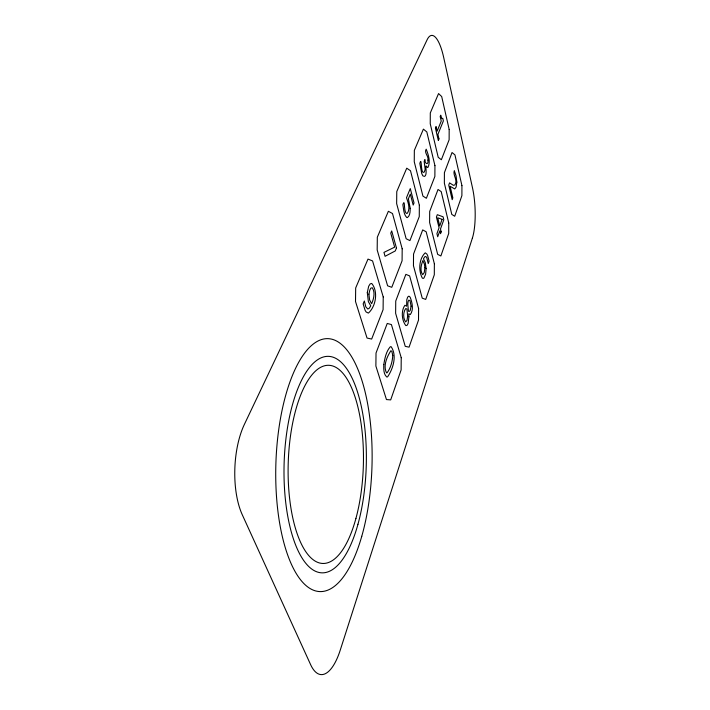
<?xml version="1.0" encoding="UTF-8"?>
<svg xmlns="http://www.w3.org/2000/svg" width="710" height="710" viewBox="0 0 710 710"><rect width="100%" height="100%" fill="white"/><g stroke="black" fill="none" stroke-linecap="round" stroke-linejoin="round"><path stroke-width="1.06" d="M410.202 208.341C410.114 211.447 410.22 215.654 407.389 217.588L406.768 217.517C403.511 214.287 403.741 208.98 402.854 204.764C405.286 197.167 403.457 212.547 406.652 213.435L407.433 213.177C410.451 208.438 408.099 202.519 406.502 197.717L410.282 188.549L414.028 202.989L413.193 205.084L410.327 194.061L408.383 198.8L410.202 208.341M408.916 316.767L408.117 323.467L407.07 325.331L405.854 325.624C401.674 320.343 400.972 310.847 404.895 305.264L406.608 306.214L406.803 299.638L407.7 297.037L408.694 296.221A9.23 2.911 88.4 0 1 410.336 297.65C412.244 302.815 413.823 309.835 410.291 314.557L408.747 313.847L408.916 316.767M426.133 268.478L425.618 274.22L424.003 277.938A9.825 2.973 87.9 0 1 422.228 277.938C418.305 270.377 418.98 258.706 425.237 252.831L426.923 254.118L427.731 255.795L429.089 261.2L428.245 263.543L426.737 257.49L425.743 256.47L424.651 256.887L423.479 258.83L425.29 262.656L426.133 268.478M448.755 222.984L448.711 233.475L440.866 255.964L437.68 254.384L429.621 222.541L429.692 211.474L438.034 189.472L441.203 191.62L448.755 222.984M449.173 129.468L449.128 139.781L441.363 159.741L438.212 157.309L430.242 123.78L430.304 112.925L438.558 93.569L441.691 96.551L449.173 129.468M461.926 185.629L461.899 195.64L454.711 216.257L451.782 214.402L444.362 183.18L444.407 172.645L452.039 152.526L454.95 154.904L461.926 185.629M434.369 263.765L434.307 274.779L425.716 299.416L422.237 298.164L413.451 265.717L413.539 254.073L422.698 229.907L426.16 231.78L434.369 263.765M434.937 165.625L434.875 176.444L426.382 198.285L422.938 196.102L414.258 161.791L414.347 150.369L423.4 129.131L426.817 131.927L434.937 165.625M418.598 308.468L418.518 320.068L409.067 347.163L405.241 346.338L395.63 313.323L395.745 301.022L405.854 274.362L409.643 275.897L418.598 308.468M419.344 205.226L419.264 216.603L409.927 240.61L406.147 238.737L396.65 203.646L396.766 191.593L406.741 168.19L410.495 170.737L419.344 205.226M367.292 292.609L368.375 301.643L370.762 305.815L369.253 308.282L367.798 309.027L365.819 306.862L364.345 300.978L363.156 303.88L365.046 310.172L366.111 311.974L368.383 313.101C375.909 306.454 378.412 291.437 371.712 283.423L370.15 283.911L368.667 286.29L367.292 292.609M401.23 357.698L401.123 369.937L390.686 399.89L386.462 399.57L375.883 366.049L376.025 353.03L387.234 323.467L391.414 324.568L401.23 357.698M402.188 248.793L402.082 260.783L391.778 287.302L387.616 285.81L377.179 249.964L377.321 237.211L388.37 211.287L392.497 213.524L402.188 248.793M383.231 296.949L383.098 309.631L371.658 339.06L367.043 338.058L355.506 301.493L355.683 287.967L367.993 259.088L372.564 260.934L383.231 296.949M407.629 316.056L407.052 320.317L405.65 321.914C402.969 318.302 403.076 312.311 405.641 308.646L406.928 308.921L407.629 316.056M424.944 267.741L424.216 272.667L422.716 274.69C419.716 270.794 421.181 264.883 422.832 260.597L424.358 263.969L424.944 267.741M392.781 355.453C392.417 361.496 390.704 368.073 387.03 372.865L386.506 372.821C382.93 365.819 386.986 356.704 390.873 350.74L391.858 351.414L392.781 355.453M368.898 294.135L369.626 300.002L371.623 303.711C373.771 298.883 375.439 292.467 372.262 287.754L370.86 288.136L369.866 289.964L368.898 294.135M456.823 182.124L456.139 187.058L454.746 188.949L450.113 186.277L452.838 197.877L452.19 199.688L448.747 185.088L449.563 182.887L453.442 185.354L454.861 184.937C458.252 180.198 452.518 175.157 454.329 170.737L456.06 175.867L456.823 182.124M427.97 160.158C428.733 165.35 424.775 164.329 424.908 159.581L424.163 161.401L425.166 169.397L424.314 172.015L423.275 172.432C420.524 171.421 421.935 156.014 419.823 163.424L421.704 173.426L422.823 175.84L424.5 176.417C428.165 175.077 423.968 161.356 427.242 167.48L427.944 167.418C430.766 161.702 428.432 154.727 426.177 149.153C423.808 152.748 428.867 156.102 427.97 160.158M383.79 364.514C383.693 368.65 383.409 374.081 386.772 377.019L387.58 376.868C393.189 368.685 397.201 355.47 391.121 346.658L390.331 346.737C386.062 351.477 384.838 358.373 383.79 364.514M411.117 306.214L410.158 310.634L409.12 311.486L408.436 311.193L407.833 304.759A4.597 1.447 88.4 0 1 408.321 301.058L408.853 300.108L410.043 300.756L411.117 306.214M472.372 238.116L340.223 650.2A56.285 20.439 -85.3 0 1 310.616 664.631L242.279 514.759A61.752 26.652 -87.5 0 1 244.373 424.411L427.118 39.769A40.727 11.298 85.2 0 1 443.697 57.51L472.487 187.795A37.018 9.789 87.1 0 1 472.372 238.116M441.194 231.842L440.537 233.67L439.836 230.839L437.706 236.749L436.934 233.652L439.064 227.75L436.419 217.074L437.298 214.686L443.093 216.825L443.812 219.772L440.493 229.002L441.194 231.842M442.108 219.337L439.73 225.922L437.724 217.792L442.108 219.337M396.455 247.985L395.275 250.932L385.077 256.31L383.95 252.396L394.654 247.151L390.748 233.191L391.698 230.901L396.455 247.985M438.957 138.885L438.336 140.447L435.416 128.066L436.055 126.522L437.138 131.137L441.238 121.099L440.182 116.511L440.733 115.162L441.789 118.57L442.774 118.321L443.368 120.94L437.91 134.412L438.957 138.885M355.932 518.406A99.125 37.586 -88.3 0 0 330.363 365.437A99.125 37.586 -88.3 0 0 291.135 509.327A99.125 37.586 -88.3 0 0 355.932 518.406M357.955 524.282A108.293 41.082 -88.3 0 0 330.505 356.553A108.293 41.082 -88.3 0 0 287.195 512.993A108.293 41.082 -88.3 0 0 357.955 524.282M361.754 536.325A126.531 48.067 -88.2 0 0 330.771 338.963A126.531 48.067 -88.2 0 0 279.128 519.995A126.531 48.067 -88.2 0 0 361.754 536.325"/></g></svg>
